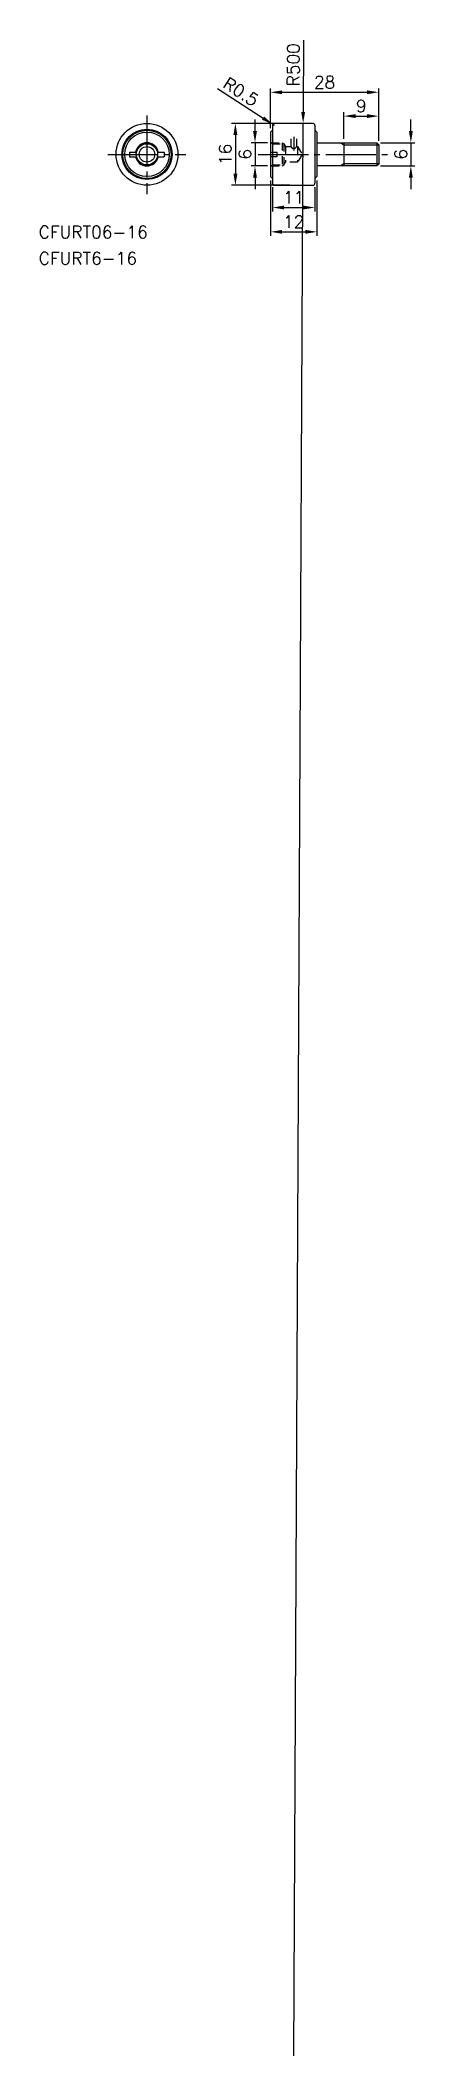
# Model space of a CAD drawing. Extents: x 35 to 132, y -315 to 206.
import ezdxf

# ---------------------------------------------------------------- set-up
doc = ezdxf.new("R2010")
doc.units = 0
doc.header["$MEASUREMENT"] = 0
doc.header["$PDMODE"] = 64
doc.linetypes.add('CENTER', pattern=[17.5, 13, -1.5, 1.5, -1.5])
doc.linetypes.add('DASHED', pattern=[3.5, 2, -1.5])
doc.layers.get('0').update_dxf_attribs({"linetype": 'CONTINUOUS'})
doc.layers.get('DEFPOINTS').update_dxf_attribs({"linetype": 'CONTINUOUS'})
doc.layers.add('CENTER', color=1, linetype='CENTER')
doc.layers.add('SIZE', color=7, linetype='CONTINUOUS')
doc.styles.get("Standard").update_dxf_attribs({"font": 'txt.shx', "bigfont": '@extfont2.shx'})
doc.dimstyles.new('MISUMI', dxfattribs={"dimtxt": 3.2, "dimasz": 3, "dimexe": 1, "dimexo": 1, "dimgap": 1, "dimtad": 1, "dimdsep": 46, "dimtxsty": 'STANDARD', "dimcen": 0, "dimadec": 0, "dimazin": 0, "dimtfac": 0.6, "dimtix": 1, "dimtmove": 2, "dimatfit": 3, "dimfxl": 1, "dimtvp": 1, "dimtolj": 1, "dimarcsym": 0})

# ---------------------------------------------------------------- blocks, each defined once
blk = doc.blocks.new('*D0')
at = {"layer": 'DEFPOINTS', "color": 0, "linetype": 'Continuous'}
for p in [(101.1, 184.93), (86, 168.93), (101.1, 168.93)]:
    blk.add_point(p, dxfattribs=at)
at = {"layer": 'SIZE', "color": 0, "linetype": 'Continuous', "lineweight": -2}
for p, q in [((100.1, 184.93), (85, 184.93)), ((86, 181.93), (86, 171.93)), ((100.1, 168.93), (85, 168.93))]:
    blk.add_line(p, q, dxfattribs=at)
at = {"layer": 'SIZE', "color": 0, "linetype": 'Continuous'}
for points in [[(85.5, 181.93), (86.5, 181.93), (86, 184.93)], [(85.5, 171.93), (86.5, 171.93), (86, 168.93)]]:
    blk.add_solid(points, dxfattribs=at)
at = {"layer": 'SIZE', "color": 0, "linetype": 'Continuous', "insert": (83.4, 176.93), "char_height": 3.2, "attachment_point": 5, "rotation": 90}
blk.add_mtext('\\A1;16', dxfattribs=at)
blk = doc.blocks.new('*D1')
at = {"layer": 'DEFPOINTS', "color": 0, "linetype": 'Continuous'}
for p in [(95.35, 179.93), (91.08, 173.93), (95.35, 173.93)]:
    blk.add_point(p, dxfattribs=at)
at = {"layer": 'SIZE', "color": 0, "linetype": 'Continuous', "lineweight": -2}
for p, q in [((91.08, 182.93), (91.08, 185.93)), ((94.35, 179.93), (90.08, 179.93)), ((91.08, 179.93), (91.08, 173.93)), ((94.35, 173.93), (90.08, 173.93)), ((91.08, 170.93), (91.08, 167.93))]:
    blk.add_line(p, q, dxfattribs=at)
at = {"layer": 'SIZE', "color": 0, "linetype": 'Continuous'}
for points in [[(90.58, 182.93), (91.58, 182.93), (91.08, 179.93)], [(90.58, 170.93), (91.58, 170.93), (91.08, 173.93)]]:
    blk.add_solid(points, dxfattribs=at)
at = {"layer": 'SIZE', "color": 0, "linetype": 'Continuous', "insert": (88.48, 176.93), "char_height": 3.2, "attachment_point": 5, "rotation": 90}
blk.add_mtext('\\A1;6', dxfattribs=at)
blk = doc.blocks.new('*D2')
at = {"layer": 'DEFPOINTS', "color": 0, "linetype": 'Continuous'}
for p in [(95.6, 169.45), (106.6, 169.45), (106.6, 163.17)]:
    blk.add_point(p, dxfattribs=at)
at = {"layer": 'SIZE', "color": 0, "linetype": 'Continuous', "lineweight": -2}
for p, q in [((95.6, 168.45), (95.6, 162.17)), ((106.6, 168.45), (106.6, 162.17)), ((98.6, 163.17), (103.6, 163.17))]:
    blk.add_line(p, q, dxfattribs=at)
at = {"layer": 'SIZE', "color": 0, "linetype": 'Continuous'}
for points in [[(98.6, 163.67), (98.6, 162.67), (95.6, 163.17)], [(103.6, 163.67), (103.6, 162.67), (106.6, 163.17)]]:
    blk.add_solid(points, dxfattribs=at)
at = {"layer": 'SIZE', "color": 0, "linetype": 'Continuous', "insert": (101.1, 165.77), "char_height": 3.2, "attachment_point": 5}
blk.add_mtext('\\A1;11', dxfattribs=at)
blk = doc.blocks.new('*D3')
at = {"layer": 'DEFPOINTS', "color": 0, "linetype": 'Continuous'}
for p in [(95.1, 171.18), (107.1, 171.18), (107.1, 156.88)]:
    blk.add_point(p, dxfattribs=at)
at = {"layer": 'SIZE', "color": 0, "linetype": 'Continuous', "lineweight": -2}
for p, q in [((95.1, 170.18), (95.1, 155.88)), ((107.1, 170.18), (107.1, 155.88)), ((98.1, 156.88), (104.1, 156.88))]:
    blk.add_line(p, q, dxfattribs=at)
at = {"layer": 'SIZE', "color": 0, "linetype": 'Continuous'}
for points in [[(98.1, 157.38), (98.1, 156.38), (95.1, 156.88)], [(104.1, 157.38), (104.1, 156.38), (107.1, 156.88)]]:
    blk.add_solid(points, dxfattribs=at)
at = {"layer": 'SIZE', "color": 0, "linetype": 'Continuous', "insert": (101.1, 159.48), "char_height": 3.2, "attachment_point": 5}
blk.add_mtext('\\A1;12', dxfattribs=at)
blk = doc.blocks.new('*D4')
at = {"layer": 'DEFPOINTS', "color": 0, "linetype": 'Continuous'}
for p in [(122.6, 179.93), (122.6, 173.93), (131.43, 173.93)]:
    blk.add_point(p, dxfattribs=at)
at = {"layer": 'SIZE', "color": 0, "linetype": 'Continuous', "lineweight": -2}
for p, q in [((131.43, 182.93), (131.43, 185.93)), ((123.6, 179.93), (132.43, 179.93)), ((131.43, 179.93), (131.43, 173.93)), ((123.6, 173.93), (132.43, 173.93)), ((131.43, 170.93), (131.43, 167.93))]:
    blk.add_line(p, q, dxfattribs=at)
at = {"layer": 'SIZE', "color": 0, "linetype": 'Continuous'}
for points in [[(130.93, 182.93), (131.93, 182.93), (131.43, 179.93)], [(130.93, 170.93), (131.93, 170.93), (131.43, 173.93)]]:
    blk.add_solid(points, dxfattribs=at)
at = {"layer": 'SIZE', "color": 0, "linetype": 'Continuous', "insert": (128.83, 176.93), "char_height": 3.2, "attachment_point": 5, "rotation": 90}
blk.add_mtext('\\A1;6', dxfattribs=at)
blk = doc.blocks.new('*D5')
at = {"layer": 'DEFPOINTS', "color": 0, "linetype": 'Continuous'}
for p in [(123.1, 186.83), (114.1, 179.93), (123.1, 179.43)]:
    blk.add_point(p, dxfattribs=at)
at = {"layer": 'SIZE', "color": 0, "linetype": 'Continuous', "lineweight": -2}
for p, q in [((114.1, 180.93), (114.1, 187.83)), ((123.1, 180.43), (123.1, 187.83)), ((117.1, 186.83), (120.1, 186.83))]:
    blk.add_line(p, q, dxfattribs=at)
at = {"layer": 'SIZE', "color": 0, "linetype": 'Continuous'}
for points in [[(117.1, 187.33), (117.1, 186.33), (114.1, 186.83)], [(120.1, 187.33), (120.1, 186.33), (123.1, 186.83)]]:
    blk.add_solid(points, dxfattribs=at)
at = {"layer": 'SIZE', "color": 0, "linetype": 'Continuous', "insert": (118.6, 189.43), "char_height": 3.2, "attachment_point": 5}
blk.add_mtext('\\A1;9', dxfattribs=at)
blk = doc.blocks.new('*D6')
at = {"layer": 'DEFPOINTS', "color": 0, "linetype": 'Continuous'}
for p in [(123.1, 192.99), (95.1, 182.68), (123.1, 179.39)]:
    blk.add_point(p, dxfattribs=at)
at = {"layer": 'SIZE', "color": 0, "linetype": 'Continuous', "lineweight": -2}
for p, q in [((95.1, 183.68), (95.1, 193.99)), ((98.1, 192.99), (120.1, 192.99)), ((123.1, 180.39), (123.1, 193.99))]:
    blk.add_line(p, q, dxfattribs=at)
at = {"layer": 'SIZE', "color": 0, "linetype": 'Continuous'}
for points in [[(98.1, 193.49), (98.1, 192.49), (95.1, 192.99)], [(120.1, 193.49), (120.1, 192.49), (123.1, 192.99)]]:
    blk.add_solid(points, dxfattribs=at)
at = {"layer": 'SIZE', "color": 0, "linetype": 'Continuous', "insert": (109.1, 195.59), "char_height": 3.2, "attachment_point": 5}
blk.add_mtext('\\A1;28', dxfattribs=at)
blk = doc.blocks.new('*D7')
at = {"layer": 'DEFPOINTS', "color": 0, "linetype": 'Continuous'}
for p in [(95.68, 184.68), (96.1, 184.4)]:
    blk.add_point(p, dxfattribs=at)
at = {"layer": 'SIZE', "color": 0, "linetype": 'Continuous', "lineweight": -2}
for p, q in [((81.36, 193.96), (93.16, 186.31)), ((96.1, 184.4), (95.68, 184.68))]:
    blk.add_line(p, q, dxfattribs=at)
at = {"layer": 'SIZE', "color": 0, "linetype": 'Continuous'}
blk.add_solid([(93.43, 186.73), (92.89, 185.89), (95.68, 184.68)], dxfattribs=at)
at = {"layer": 'SIZE', "color": 0, "linetype": 'Continuous', "insert": (87.41, 193.13), "char_height": 3.2, "attachment_point": 5, "rotation": 327.0616}
blk.add_mtext('\\A1;R0.5', dxfattribs=at)
blk = doc.blocks.new('*D8')
at = {"layer": 'DEFPOINTS', "color": 0, "linetype": 'Continuous'}
for p in [(103.53, 184.92), (101.1, -315.07)]:
    blk.add_point(p, dxfattribs=at)
at = {"layer": 'SIZE', "color": 0, "linetype": 'Continuous', "lineweight": -2}
for p, q in [((103.63, 206.44), (103.54, 187.92)), ((101.1, -315.07), (103.53, 184.92))]:
    blk.add_line(p, q, dxfattribs=at)
at = {"layer": 'SIZE', "color": 0, "linetype": 'Continuous'}
blk.add_solid([(103.04, 187.93), (104.04, 187.92), (103.53, 184.92)], dxfattribs=at)
at = {"layer": 'SIZE', "color": 0, "linetype": 'Continuous', "insert": (101, 200.12), "char_height": 3.2, "attachment_point": 5, "rotation": 89.7218}
blk.add_mtext('\\A1;R500', dxfattribs=at)

msp = doc.modelspace()

# ---------------------------------------------------------------- linework, layer by layer
at = {"color": 7, "linetype": 'Continuous'}
for p, q in [((95.10014, 182.67897), (95.60015, 183.17897)), ((95.10016, 182.67895), (95.10016, 171.17897)), ((95.60016, 184.40393), (95.60016, 169.45398)), ((106.60016, 184.40393), (106.60016, 169.45398)), ((106.60016, 183.17896), (107.10015, 182.67897)), ((107.10016, 182.67895), (107.10016, 171.17895)), ((58.60019, 177.52896), (60.33076, 177.52896)), ((58.60019, 177.52896), (58.60019, 176.32895)), ((65.7839, 177.52896), (67.60016, 177.52896)), ((67.60016, 177.52896), (67.60016, 176.32895)), ((107.10016, 179.92895), (122.60016, 179.92895)), ((114.10016, 179.92895), (114.10016, 173.92895)), ((122.60014, 179.92896), (123.10015, 179.42895)), ((122.60016, 179.92895), (122.60016, 173.92895)), ((123.10016, 179.42895), (123.10016, 174.42897)), ((58.60019, 176.32895), (60.41641, 176.32895)), ((65.7839, 176.32895), (67.60016, 176.32895)), ((122.60016, 173.92895), (107.10016, 173.92895)), ((123.10015, 174.42897), (122.60016, 173.92897)), ((95.10016, 171.17896), (95.60016, 170.67897)), ((107.10017, 171.17896), (106.60017, 170.67895))]:
    msp.add_line(p, q, dxfattribs=at)
at = {"color": 3, "linetype": 'DASHED'}
for p, q in [((95.60016, 179.67895), (95.10016, 180.17895)), ((95.10016, 177.52893), (96.70015, 177.52893)), ((95.35016, 179.92895), (98.10016, 179.92895)), ((95.60016, 179.67895), (98.53317, 179.67895)), ((95.60017, 178.92895), (95.60017, 176.92895)), ((96.70015, 177.52893), (96.70015, 176.32895)), ((98.10015, 179.92896), (98.53317, 179.67896)), ((98.10016, 179.92895), (98.10016, 173.92895)), ((98.53317, 179.67895), (98.53317, 174.17895)), ((98.53317, 179.67895), (98.96618, 178.92895)), ((98.96618, 178.92895), (98.96618, 174.92895)), ((98.96618, 178.92895), (100.35016, 178.92895)), ((100.35016, 180.92895), (100.35016, 178.92895)), ((101.85016, 180.92895), (101.85016, 178.92895)), ((101.85016, 178.92895), (102.10016, 178.92895)), ((102.10016, 178.92895), (102.10016, 174.92895)), ((102.10018, 178.92897), (103.25487, 176.92898)), ((96.70015, 176.32895), (95.10016, 176.32895)), ((95.60015, 174.17895), (95.10016, 173.67896)), ((95.35016, 173.92895), (98.10016, 173.92895)), ((95.60016, 174.17895), (98.53317, 174.17895)), ((95.60017, 176.92895), (95.60017, 174.92895)), ((98.10015, 173.92895), (98.53317, 174.17895)), ((98.53317, 174.17896), (98.96619, 174.92897)), ((102.10016, 174.92895), (98.96618, 174.92895)), ((103.25488, 176.92895), (102.10018, 174.92895))]:
    msp.add_line(p, q, dxfattribs=at)
at = {"color": 3, "linetype": 'Continuous'}
for p, q in [((113.16223, 179.92893), (114.10017, 179.38741)), ((114.10016, 179.38745), (123.10016, 179.38745)), ((114.10019, 174.47049), (113.16226, 173.92897)), ((123.10016, 174.47046), (114.10016, 174.47046))]:
    msp.add_line(p, q, dxfattribs=at)
at = {"color": 3, "linetype": 'DASHED'}
msp.add_lwpolyline([(100.35016, 178.92895, 0.102890973), (100.80492, 178.51274, 0.283712554), (101.39517, 178.51263, 0.102979901), (101.85016, 178.92895)], format="xyb", dxfattribs=at)
at = {"color": 7, "linetype": 'Continuous'}
for radius in [8, 6.5, 6.25, 5.75, 2.75, 2]:
    msp.add_circle((63.10016, 176.92895), radius, dxfattribs=at)
for centre, radius, start, end in [((96.10016, 184.40393), 0.5, 90.5735403, 180.000005), ((101.10016, -315.07105), 500, 89.4264579, 90.5735403), ((106.10016, 184.40393), 0.5, 0, 89.4264579), ((63.10016, 176.92895), 3, 11.5370783, 168.4629276), ((63.10016, 176.92895), 3, 191.5370724, 348.4629217), ((96.10016, 169.45398), 0.5, 180.000005, 269.426456), ((101.10016, 668.92895), 500, 269.4264597, 270.5735421), ((106.10016, 169.45398), 0.5, 270.5735421, 0)]:
    msp.add_arc(centre, radius, start, end, dxfattribs=at)
at = {"layer": 'CENTER', "color": 1, "linetype": 'CENTER'}
for p, q in [((63.10016, 186.99196), (63.10016, 166.63513)), ((101.10016, 181.42621), (101.10016, 177.93913)), ((52.9432, 176.92895), (73.1264, 176.92895)), ((91.8979, 176.92895), (126.59408, 176.92895))]:
    msp.add_line(p, q, dxfattribs=at)

# ---------------------------------------------------------------- texts
at = {"color": 7, "linetype": 'Continuous', "width": 1.010179}
for s, p in [('CFURT06-16', (35.0711, 155.20619)), ('CFURT6-16', (35.0711, 148.41273))]:
    msp.add_text(s, height=3.2, dxfattribs=at).set_placement(p)

# ---------------------------------------------------------------- dimensions: what is measured, and where the dimension line sits
at = {"layer": 'SIZE', "color": 7, "linetype": 'Continuous'}
dim = msp.add_radius_dim(center=(101.10016, -315.07105), mpoint=(103.52801, 184.92306), dimstyle='MISUMI', override={"dimdec": 4, "dimtdec": 4, "dimtmove": 0, "dimtzin": 0}, dxfattribs=at)
dim.commit()
dim.dimension.update_dxf_attribs({"geometry": '*D8', "text_midpoint": (103.60174, 200.10666), "dimtype": 164})
dim = msp.add_radius_dim(center=(96.10016, 184.40393), mpoint=(95.68053, 184.6758), dimstyle='MISUMI', override={"dimdec": 4, "dimtdec": 4, "dimtmove": 0, "dimtzin": 0}, dxfattribs=at)
dim.commit()
dim.dimension.update_dxf_attribs({"geometry": '*D7', "text_midpoint": (87.41483, 193.12896)})
for base, p1, p2, picture, middle in [((123.10016, 192.99419), (95.10016, 182.67895), (123.10016, 179.38745), '*D6', (109.10016, 195.59419)), ((123.10016, 186.83378), (114.10016, 179.92895), (123.10016, 179.42895), '*D5', (118.60016, 189.43378)), ((107.10016, 156.88125), (95.10016, 171.17897), (107.10016, 171.17897), '*D3', (101.10016, 159.48125)), ((106.60016, 163.17075), (95.60016, 169.45398), (106.60016, 169.45398), '*D2', (101.10016, 165.77075))]:
    dim = msp.add_linear_dim(base=base, p1=p1, p2=p2, dimstyle='MISUMI', override={"dimdec": 4, "dimtdec": 4, "dimtmove": 0, "dimtzin": 0}, dxfattribs=at)
    dim.commit()
    dim.dimension.update_dxf_attribs({"geometry": picture, "text_midpoint": middle})
for base, p1, p2, picture, middle in [((85.99993, 168.92895), (101.10016, 184.92895), (101.10016, 168.92895), '*D0', (83.39993, 176.92895)), ((91.08452, 173.92895), (95.35016, 179.92895), (95.35016, 173.92895), '*D1', (88.48452, 176.92895)), ((131.42711, 173.92895), (122.60016, 179.92894), (122.60016, 173.92895), '*D4', (128.82711, 176.92895))]:
    dim = msp.add_linear_dim(base=base, p1=p1, p2=p2, angle=90, dimstyle='MISUMI', override={"dimdec": 4, "dimtdec": 4, "dimtmove": 0, "dimtzin": 0}, dxfattribs=at)
    dim.commit()
    dim.dimension.update_dxf_attribs({"geometry": picture, "text_midpoint": middle})

doc.saveas('drawing.dxf')
